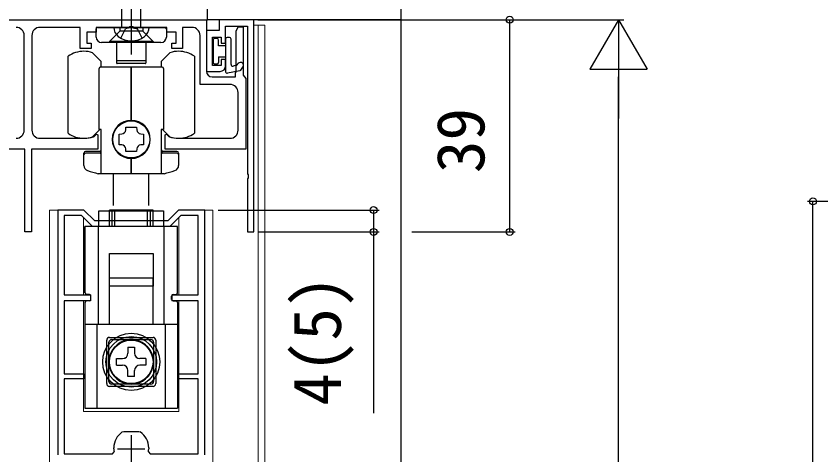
# Model space of a CAD drawing. Units: millimetres, scale not verified. Extents: x -525 to 525, y -783 to 779.
# Drawn here: x -322.7 to -174.8, y 368.6 to 449.3 of the extents above; entities that cross this region are included whole.
import ezdxf
from ezdxf.enums import TextEntityAlignment as Align

# ---------------------------------------------------------------- set-up
doc = ezdxf.new("R2010")
doc.units = ezdxf.units.MM
doc.header["$LTSCALE"] = 4
for name, color, linetype in [('0-2_YKK_11', 7, 'Continuous'), ('0-4_YKK_13', 4, 'Continuous'), ('0-6_YKK_D', 6, 'Continuous'), ('0-8_YSS_K', 3, 'Continuous')]:
    doc.layers.add(name, color=color, linetype=linetype)
doc.layers.add('0-3_YKK_12', color=2, linetype='Continuous', lineweight=18)
doc.styles.add('ＭＳ ゴシック', font='')
doc.styles.get('ＭＳ ゴシック').set_extended_font_data('MS Gothic')

msp = doc.modelspace()

# ---------------------------------------------------------------- linework, layer by layer
at = {"layer": '0-2_YKK_11'}
for p, q in [((-321.2, 428.3), (-321.2, 445.7)), ((-319.8, 445.7), (-319.8, 428.3)), ((-281.9, 428.3), (-281.9, 435.2)), ((-318.3, 426.8), (-310.15, 426.8)), ((-292.85, 426.8), (-283.4, 426.8)), ((-301.538, 372.201), (-301.538, 367.201)), ((-304.738, 369.701), (-304.738, 369.911)), ((-298.338, 369.911), (-298.338, 369.701)), ((-304.038, 369.701), (-299.038, 369.701))]:
    msp.add_line(p, q, dxfattribs=at)
for points in [[(-391.3, 448.6), (-287.7, 448.6), (-287.7, 439.1)], [(-279, 409.6), (-279, 448.6), (-285.4, 448.6), (-285.4, 446.6), (-287.7, 446.6), (-287.7, 439.1), (-285.2, 439.1)], [(-290.4, 447.2), (-292.1, 447.2), (-292.1, 443.3), (-294.1, 443.3), (-294.1, 444.3), (-293.3, 444.3), (-293.3, 446.3), (-295, 446.3), (-295, 447.2), (-301.042, 447.2), (-301.225, 447.32), (-301.775, 447.32), (-301.958, 447.2), (-308, 447.2), (-308, 446.3), (-309.7, 446.3), (-309.7, 444.3), (-308.9, 444.3), (-308.9, 443.3), (-310.9, 443.3), (-310.9, 447.2), (-318.3, 447.2)], [(-286.7, 438.1), (-282.4, 438.1), (-282.4, 438.8), (-282.29, 439.112), (-282.29, 439.487), (-282.29, 440.112), (-282.29, 440.487), (-282.29, 441.112), (-282.29, 441.487), (-282.29, 442.112), (-282.29, 442.487), (-282.29, 443.112), (-282.29, 443.487), (-282.29, 444.112), (-282.29, 444.487), (-282.29, 445.112), (-282.29, 445.487), (-282.29, 446.112), (-282.29, 446.487), (-281.9, 447.3), (-281, 447.3), (-281, 438.396), (-280.75, 438.1), (-280.5, 437.804), (-280.5, 424.8), (-295.3, 424.8), (-295.3, 427.434), (-295.053, 427.536), (-294.655, 427.138), (-294.535, 427.064)], [(-284.2, 440.1), (-284.2, 441.3), (-285, 441.3), (-285, 440.2), (-286.6, 440.2), (-286.6, 445.4), (-285, 445.4), (-285, 444.3), (-284.2, 444.3), (-284.2, 447.4), (-280.2, 447.4), (-280.2, 420.258), (-280.08, 420.075), (-280.08, 419.525), (-280.2, 419.342), (-280.2, 409.6), (-279, 409.6)], [(-283.4, 436.7), (-288.9, 436.7), (-288.9, 445.7)], [(-308.465, 427.064), (-308.345, 427.138), (-307.947, 427.536), (-307.7, 427.434), (-307.7, 424.8), (-319.9, 424.8), (-319.9, 409.6), (-321.1, 409.6), (-321.1, 424.8), (-333.3, 424.8), (-333.3, 427.434), (-333.053, 427.536), (-332.655, 427.138), (-332.535, 427.064)], [(-288.038, 368.601), (-288.038, 413.601), (-292.838, 413.601), (-294.838, 411.601), (-308.238, 411.601), (-310.238, 413.601), (-315.038, 413.601), (-315.038, 368.601)], [(-294.424, 410.601), (-308.653, 410.601), (-310.653, 412.601), (-313.838, 412.601), (-313.838, 398.001), (-309.038, 398.001), (-309.038, 396.901), (-313.838, 396.901), (-313.838, 383.501), (-310.238, 383.501), (-310.238, 382.601), (-313.838, 382.601), (-313.838, 368.801), (-304.987, 368.801), (-304.691, 369.152)], [(-298.386, 369.152), (-298.09, 368.801), (-289.238, 368.801), (-289.238, 382.601), (-292.838, 382.601), (-292.838, 383.501), (-289.238, 383.501), (-289.238, 396.901), (-294.038, 396.901), (-294.038, 398.001), (-289.238, 398.001), (-289.238, 412.601), (-292.424, 412.601), (-294.424, 410.601)], [(-303.191, 372.816), (-302.912, 372.901), (-301.538, 372.901), (-300.165, 372.901), (-299.886, 372.816)]]:
    msp.add_lwpolyline(points, dxfattribs=at)
for centre, radius, start, end in [((-322.7, 445.7), 1.5, 0.00001, 89.99999), ((-318.3, 445.7), 1.5, 90.00001, 179.99999), ((-290.4, 445.7), 1.5, 0.00001, 89.99999), ((-285.2, 440.1), 1, 270.00001, 359.99999), ((-286.7, 439.1), 1, 180.00001, 269.99999), ((-283.4, 435.2), 1.5, 0.00001, 89.99999), ((-322.7, 428.3), 1.5, 270.00001, 359.99999), ((-318.3, 428.3), 1.5, 180.00001, 269.99999), ((-283.4, 428.3), 1.5, 270.00001, 359.99999), ((-310.15, 432.3), 5.5, 270, 287.83761), ((-292.85, 432.3), 5.5, 252.16239, 270), ((-301.238, 369.911), 3.5, 123.90125, 180.00001), ((-301.838, 369.911), 3.5, 359.99999, 56.09875), ((-301.538, 369.701), 3.2, 179.99999, 189.8709), ((-301.538, 369.701), 3.2, 350.1291, 0.00001)]:
    msp.add_arc(centre, radius, start, end, dxfattribs=at)
at = {"layer": '0-3_YKK_12'}
for p, q in [((-279, 447.6), (-277.001, 447.6)), ((-278.241, 447.6), (-278.241, 299.6)), ((-277.001, 447.6), (-277.001, 299.6)), ((-316.538, 413.601), (-310.363, 413.601)), ((-316.538, 413.601), (-316.538, 324.832)), ((-292.788, 413.601), (-286.538, 413.601)), ((-286.538, 413.601), (-286.538, 299.6)), ((-310.29, 398.001), (-310.29, 411.858)), ((-310.288, 398.001), (-310.288, 412.101)), ((-310.288, 398.001), (-310.288, 411.858)), ((-292.79, 398.001), (-292.79, 411.859)), ((-292.788, 398.001), (-292.788, 412.101)), ((-292.788, 398.001), (-292.788, 411.859)), ((-310.29, 376.601), (-310.29, 396.901)), ((-310.288, 376.601), (-310.288, 396.901)), ((-310.288, 376.601), (-310.288, 396.901)), ((-292.79, 376.601), (-292.79, 396.901)), ((-292.788, 376.601), (-292.788, 396.901)), ((-292.788, 376.601), (-292.788, 396.901)), ((-310.288, 376.601), (-292.788, 376.601)), ((-310.288, 376.601), (-292.788, 376.601))]:
    msp.add_line(p, q, dxfattribs=at)
at = {"layer": '0-4_YKK_13'}
for p, q in [((-301.5, 442.2), (-301.5, 489.7)), ((-303.25, 447.2), (-303.25, 482.975)), ((-299.75, 447.2), (-299.75, 482.975)), ((-307.988, 445.4), (-307.988, 446.9)), ((-307.688, 447.2), (-295.388, 447.2)), ((-298.25, 447.2), (-304.75, 447.2)), ((-303.638, 447.2), (-303.638, 446.5)), ((-303.45, 445.208), (-302.592, 446.928)), ((-301.5, 447.2), (-302.592, 446.928)), ((-301.5, 447.2), (-300.408, 446.928)), ((-299.55, 445.208), (-300.408, 446.928)), ((-299.438, 447.2), (-299.438, 446.5)), ((-295.088, 446.9), (-295.088, 445.4)), ((-305.538, 444.6), (-303.638, 446.5)), ((-285.8, 445.15), (-286.2, 445.15)), ((-283.5, 445.35), (-283.9, 445.35)), ((-296.088, 444.4), (-306.988, 444.4)), ((-305.538, 444.6), (-305.538, 444.4)), ((-297.538, 444.6), (-305.538, 444.6)), ((-304.238, 444.4), (-304.238, 441.15)), ((-298.838, 444.4), (-298.838, 441.15)), ((-297.538, 444.6), (-297.538, 444.4)), ((-286.5, 444.85), (-286.5, 440.75)), ((-284.2, 445.05), (-284.2, 439.05)), ((-283.2, 440.385), (-283.2, 445.05)), ((-313.138, 427.727), (-313.138, 441.873)), ((-304.238, 441.15), (-304.238, 440.65)), ((-298.938, 441.05), (-304.138, 441.05)), ((-298.838, 441.15), (-298.838, 440.65)), ((-289.938, 441.873), (-289.938, 427.727)), ((-285.5, 441.8), (-284.2, 441.8)), ((-285.5, 441.8), (-285.5, 440.75)), ((-307.438, 428.4), (-307.438, 439.65)), ((-298.938, 440.55), (-304.138, 440.55)), ((-295.638, 439.65), (-295.638, 428.4)), ((-285.8, 440.45), (-286.2, 440.45)), ((-282.222, 440.222), (-282.838, 440.092)), ((-282.049, 440.329), (-281.881, 440.541)), ((-281.433, 439.335), (-281.019, 439.859)), ((-281.606, 439.228), (-283.838, 438.756)), ((-308.638, 427.063), (-307.301, 428.4)), ((-307.038, 428.4), (-307.438, 428.4)), ((-307.038, 420.3), (-307.038, 428.4)), ((-303.788, 427.57), (-303.284, 427.608)), ((-303.788, 425.63), (-303.788, 427.57)), ((-302.547, 428.346), (-302.508, 428.85)), ((-302.508, 428.85), (-300.568, 428.85)), ((-300.568, 428.85), (-300.53, 428.346)), ((-299.793, 427.608), (-299.288, 427.57)), ((-299.288, 427.57), (-299.288, 425.63)), ((-296.038, 428.4), (-296.038, 420.3)), ((-295.638, 428.4), (-296.038, 428.4)), ((-295.776, 428.4), (-294.438, 427.063)), ((-303.284, 425.592), (-303.788, 425.63)), ((-302.508, 424.35), (-302.547, 424.855)), ((-300.53, 424.855), (-300.568, 424.35)), ((-299.288, 425.63), (-299.793, 425.592)), ((-310.238, 421.819), (-310.238, 424.1)), ((-307.338, 424.4), (-309.938, 424.4)), ((-307.338, 424.1), (-309.938, 424.1)), ((-300.568, 424.35), (-302.508, 424.35)), ((-301.538, 420.3), (-301.538, 423.1)), ((-301.538, 423.1), (-301.538, 420.3)), ((-293.138, 424.4), (-295.738, 424.4)), ((-293.138, 424.1), (-295.738, 424.1)), ((-292.838, 424.1), (-292.838, 421.819)), ((-301.538, 420.3), (-307.616, 420.3)), ((-304.788, 414.466), (-304.788, 420.3)), ((-295.461, 420.3), (-301.538, 420.3)), ((-298.288, 414.466), (-298.288, 420.3)), ((-307.488, 410.6), (-307.488, 413.466)), ((-307.488, 410.6), (-307.488, 413.466)), ((-305.541, 410.601), (-305.541, 413.601)), ((-297.541, 413.601), (-305.541, 413.601)), ((-305.539, 410.601), (-305.539, 413.601)), ((-297.539, 413.601), (-305.539, 413.601)), ((-305.539, 410.601), (-305.539, 413.601)), ((-297.539, 413.601), (-305.539, 413.601)), ((-304.538, 410.6), (-304.538, 413.6)), ((-304.538, 410.6), (-304.538, 413.6)), ((-297.541, 410.601), (-297.541, 413.601)), ((-297.539, 410.601), (-297.539, 413.601)), ((-297.539, 410.601), (-297.539, 413.601)), ((-310.041, 398.401), (-310.041, 410.601)), ((-293.041, 410.601), (-310.041, 410.601)), ((-310.039, 398.401), (-310.039, 410.601)), ((-293.039, 410.601), (-310.039, 410.601)), ((-310.039, 398.401), (-310.039, 410.601)), ((-293.039, 410.601), (-310.039, 410.601)), ((-310.038, 398.4), (-310.038, 410.6)), ((-310.038, 398.4), (-310.038, 410.6)), ((-307.541, 392.601), (-307.541, 410.601)), ((-307.541, 408.601), (-307.541, 410.601)), ((-307.539, 392.601), (-307.539, 410.601)), ((-307.539, 408.601), (-307.539, 410.601)), ((-307.539, 392.601), (-307.539, 410.601)), ((-307.539, 408.601), (-307.539, 410.601)), ((-307.538, 392.6), (-307.538, 410.6)), ((-307.538, 392.6), (-307.538, 410.6)), ((-295.541, 410.601), (-295.541, 392.601)), ((-295.539, 410.601), (-295.539, 392.601)), ((-295.539, 410.601), (-295.539, 392.601)), ((-295.538, 410.6), (-295.538, 392.6)), ((-295.538, 410.6), (-295.538, 392.6)), ((-293.041, 398.401), (-293.041, 410.601)), ((-293.039, 398.401), (-293.039, 410.601)), ((-293.039, 398.401), (-293.039, 410.601)), ((-293.038, 398.4), (-293.038, 410.6)), ((-293.038, 398.4), (-293.038, 410.6)), ((-305.541, 405.601), (-297.541, 405.601)), ((-305.541, 399.601), (-305.541, 405.601)), ((-305.539, 405.601), (-297.539, 405.601)), ((-305.539, 399.601), (-305.539, 405.601)), ((-305.539, 405.601), (-297.539, 405.601)), ((-305.539, 399.601), (-305.539, 405.601)), ((-297.541, 405.601), (-297.541, 399.601)), ((-297.539, 405.601), (-297.539, 399.601)), ((-297.539, 405.601), (-297.539, 399.601)), ((-297.539, 401.101), (-305.539, 401.101)), ((-305.539, 392.651), (-305.539, 401.101)), ((-297.538, 401.1), (-305.538, 401.1)), ((-305.538, 392.65), (-305.538, 401.1)), ((-297.538, 401.1), (-305.538, 401.1)), ((-305.538, 392.65), (-305.538, 401.1)), ((-297.539, 392.651), (-297.539, 401.101)), ((-297.538, 392.65), (-297.538, 401.1)), ((-297.538, 392.65), (-297.538, 401.1)), ((-304.541, 399.601), (-305.541, 399.601)), ((-304.539, 399.601), (-305.539, 399.601)), ((-304.539, 399.601), (-305.539, 399.601)), ((-298.541, 399.601), (-304.541, 399.601)), ((-298.539, 399.601), (-304.539, 399.601)), ((-298.539, 399.601), (-304.539, 399.601)), ((-297.541, 399.601), (-298.541, 399.601)), ((-297.539, 399.601), (-298.539, 399.601)), ((-297.539, 399.601), (-298.539, 399.601)), ((-309.238, 398.1), (-309.738, 398.1)), ((-309.238, 398.1), (-309.738, 398.1)), ((-293.838, 398.1), (-293.338, 398.1)), ((-293.838, 398.1), (-293.338, 398.1)), ((-310.041, 396.601), (-310.041, 377.201)), ((-310.039, 396.601), (-310.039, 377.201)), ((-310.039, 396.601), (-310.039, 377.201)), ((-309.241, 396.901), (-309.741, 396.901)), ((-309.239, 396.901), (-309.739, 396.901)), ((-309.239, 396.901), (-309.739, 396.901)), ((-308.941, 397.201), (-308.941, 397.801)), ((-308.939, 397.201), (-308.939, 397.801)), ((-308.939, 397.201), (-308.939, 397.801)), ((-308.938, 397.2), (-308.938, 397.8)), ((-308.938, 397.2), (-308.938, 397.8)), ((-294.141, 397.201), (-294.141, 397.801)), ((-294.139, 397.201), (-294.139, 397.801)), ((-294.139, 397.201), (-294.139, 397.801)), ((-294.138, 397.2), (-294.138, 397.8)), ((-294.138, 397.2), (-294.138, 397.8)), ((-293.841, 396.901), (-293.341, 396.901)), ((-293.839, 396.901), (-293.339, 396.901)), ((-293.839, 396.901), (-293.339, 396.901)), ((-293.041, 396.601), (-293.041, 377.201)), ((-293.039, 396.601), (-293.039, 377.201)), ((-293.039, 396.601), (-293.039, 377.201)), ((-302.891, 392.601), (-310.041, 392.601)), ((-302.889, 392.601), (-310.039, 392.601)), ((-302.889, 392.601), (-310.039, 392.601)), ((-293.038, 392.6), (-310.038, 392.6)), ((-293.038, 392.6), (-310.038, 392.6)), ((-307.791, 377.201), (-307.791, 392.601)), ((-307.789, 377.201), (-307.789, 392.601)), ((-307.789, 377.201), (-307.789, 392.601)), ((-307.788, 377.2), (-307.788, 392.6)), ((-307.788, 377.2), (-307.788, 392.6)), ((-302.891, 392.572), (-302.891, 392.601)), ((-300.191, 392.601), (-302.891, 392.601)), ((-302.889, 392.572), (-302.889, 392.601)), ((-300.189, 392.601), (-302.889, 392.601)), ((-302.889, 392.572), (-302.889, 392.601)), ((-300.189, 392.601), (-302.889, 392.601)), ((-300.191, 392.572), (-300.191, 392.601)), ((-293.041, 392.601), (-300.191, 392.601)), ((-300.189, 392.572), (-300.189, 392.601)), ((-293.039, 392.601), (-300.189, 392.601)), ((-300.189, 392.572), (-300.189, 392.601)), ((-293.039, 392.601), (-300.189, 392.601)), ((-295.291, 392.601), (-295.291, 377.201)), ((-295.289, 392.601), (-295.289, 377.201)), ((-295.289, 392.601), (-295.289, 377.201)), ((-295.288, 392.6), (-295.288, 377.2)), ((-295.288, 392.6), (-295.288, 377.2)), ((-306.038, 381.7), (-306.038, 389.7)), ((-306.038, 381.7), (-306.038, 389.7)), ((-305.641, 382.101), (-305.641, 389.301)), ((-305.639, 382.101), (-305.639, 389.301)), ((-305.639, 382.101), (-305.639, 389.301)), ((-305.538, 390.2), (-297.538, 390.2)), ((-305.538, 390.2), (-297.538, 390.2)), ((-305.141, 389.801), (-297.941, 389.801)), ((-305.139, 389.801), (-297.939, 389.801)), ((-305.139, 389.801), (-297.939, 389.801)), ((-297.441, 389.301), (-297.441, 382.101)), ((-297.439, 389.301), (-297.439, 382.101)), ((-297.439, 389.301), (-297.439, 382.101)), ((-297.038, 389.7), (-297.038, 381.7)), ((-297.038, 389.7), (-297.038, 381.7)), ((-302.141, 388.401), (-302.141, 387.301)), ((-302.141, 388.401), (-300.941, 388.401)), ((-302.139, 388.401), (-302.139, 387.301)), ((-302.139, 388.401), (-300.939, 388.401)), ((-302.138, 388.4), (-302.138, 387.3)), ((-302.138, 388.4), (-300.938, 388.4)), ((-302.138, 388.4), (-302.138, 387.3)), ((-302.138, 388.4), (-300.938, 388.4)), ((-300.941, 388.401), (-300.941, 387.301)), ((-300.939, 388.401), (-300.939, 387.301)), ((-300.938, 388.4), (-300.938, 387.3)), ((-300.938, 388.4), (-300.938, 387.3)), ((-304.238, 386.3), (-303.138, 386.3)), ((-304.238, 385.1), (-304.238, 386.3)), ((-304.238, 386.3), (-303.138, 386.3)), ((-304.238, 385.1), (-304.238, 386.3)), ((-298.841, 386.301), (-299.941, 386.301)), ((-298.839, 386.301), (-299.939, 386.301)), ((-298.838, 386.3), (-299.938, 386.3)), ((-298.838, 386.3), (-299.938, 386.3)), ((-298.841, 386.301), (-298.841, 385.101)), ((-298.839, 386.301), (-298.839, 385.101)), ((-298.838, 386.3), (-298.838, 385.1)), ((-298.838, 386.3), (-298.838, 385.1)), ((-304.241, 385.101), (-303.141, 385.101)), ((-304.239, 385.101), (-303.139, 385.101)), ((-304.238, 385.1), (-303.138, 385.1)), ((-304.238, 385.1), (-303.138, 385.1)), ((-298.841, 385.101), (-299.941, 385.101)), ((-298.839, 385.101), (-299.939, 385.101)), ((-298.838, 385.1), (-299.938, 385.1)), ((-298.838, 385.1), (-299.938, 385.1)), ((-302.141, 383.001), (-302.141, 384.101)), ((-302.139, 383.001), (-302.139, 384.101)), ((-302.138, 383), (-302.138, 384.1)), ((-302.138, 383), (-302.138, 384.1)), ((-300.941, 383.001), (-300.941, 384.101)), ((-300.939, 383.001), (-300.939, 384.101)), ((-300.938, 383), (-300.938, 384.1)), ((-300.938, 383), (-300.938, 384.1)), ((-297.941, 381.601), (-305.141, 381.601)), ((-297.939, 381.601), (-305.139, 381.601)), ((-297.939, 381.601), (-305.139, 381.601)), ((-300.941, 383.001), (-302.141, 383.001)), ((-300.939, 383.001), (-302.139, 383.001)), ((-300.938, 383), (-302.138, 383)), ((-300.938, 383), (-302.138, 383)), ((-297.538, 381.2), (-305.538, 381.2)), ((-297.538, 381.2), (-305.538, 381.2)), ((-310.041, 377.201), (-293.041, 377.201)), ((-310.039, 377.201), (-293.039, 377.201)), ((-310.039, 377.201), (-293.039, 377.201))]:
    msp.add_line(p, q, dxfattribs=at)
for points in [[(-297.538, 444.6), (-299.438, 446.5), (-303.638, 446.5)], [(-284.2, 443.8), (-285.5, 443.8), (-285.5, 444.85)], [(-307.038, 439.85), (-307.038, 440.937), (-308.638, 442.537)], [(-294.438, 442.537), (-296.038, 440.937), (-296.038, 439.85)], [(-301.538, 430.1), (-301.538, 439.85), (-307.238, 439.85)], [(-295.838, 439.85), (-301.538, 439.85), (-301.538, 430.1)], [(-307.488, 413.466), (-295.588, 413.466), (-295.588, 410.6)], [(-307.488, 413.466), (-295.588, 413.466), (-295.588, 410.6)], [(-305.039, 410.601), (-305.039, 413.601), (-298.039, 413.601), (-298.039, 410.601)], [(-298.538, 410.6), (-298.538, 413.6), (-304.538, 413.6)], [(-298.538, 410.6), (-298.538, 413.6), (-304.538, 413.6)], [(-304.241, 385.101), (-304.241, 386.301), (-303.141, 386.301)], [(-304.239, 385.101), (-304.239, 386.301), (-303.139, 386.301)]]:
    msp.add_lwpolyline(points, dxfattribs=at)
for centre, radius in [((-301.538, 426.6), 3.4), ((-301.541, 385.701), 5.25), ((-301.539, 385.701), 5.25), ((-301.539, 385.701), 5.25), ((-301.541, 385.701), 4.646), ((-301.539, 385.701), 4.646), ((-301.539, 385.701), 4.646), ((-301.538, 385.7), 4.05), ((-301.538, 385.7), 4.05), ((-301.541, 385.701), 4), ((-301.539, 385.701), 4), ((-301.538, 385.7), 4), ((-301.538, 385.7), 4)]:
    msp.add_circle(centre, radius, dxfattribs=at)
for centre, radius, start, end in [((-307.688, 446.9), 0.3, 90, 180), ((-302.65, 447.188), 2.1, 179.66112, 232.75083), ((-300.35, 447.188), 2.1, 307.24917, 0.33888), ((-295.388, 446.9), 0.3, 0, 90), ((-306.988, 445.4), 1, 180, 270), ((-301.5, 448.7), 4, 232.75083, 307.24917), ((-296.088, 445.4), 1, 270, 0), ((-286.2, 444.85), 0.3, 90, 180), ((-285.8, 444.85), 0.3, 0, 90), ((-283.9, 445.05), 0.3, 90, 180), ((-283.5, 445.05), 0.3, 0, 90), ((-310.238, 437.8), 5, 90, 125.45054), ((-310.238, 437.8), 5, 71.33708, 90), ((-292.838, 437.8), 5, 90, 108.66292), ((-292.838, 437.8), 5, 54.54946, 90), ((-304.138, 441.15), 0.1, 180, 270), ((-298.938, 441.15), 0.1, 270, 360), ((-286.2, 440.75), 0.3, 180, 270), ((-285.8, 440.75), 0.3, 270, 0), ((-281.45, 440.2), 0.55, 321.66688, 141.66688), ((-307.238, 439.65), 0.2, 90, 180), ((-304.138, 440.65), 0.1, 180, 270), ((-298.938, 440.65), 0.1, 270, 0), ((-295.838, 439.65), 0.2, 0, 90), ((-282.9, 440.385), 0.3, 180, 281.91946), ((-282.284, 440.515), 0.3, 281.91946, 321.66688), ((-281.668, 439.521), 0.3, 281.91946, 321.66688), ((-283.9, 439.05), 0.3, 180, 281.91946), ((-301.538, 426.6), 3.5, 90, 270), ((-301.538, 426.6), 3.5, 270, 90), ((-310.238, 431.8), 5, 234.54946, 270), ((-303.344, 428.406), 0.8, 274.33284, 355.66716), ((-299.733, 428.406), 0.8, 184.33284, 265.66716), ((-292.838, 431.8), 5, 270, 305.45054), ((-310.238, 431.8), 5, 270, 288.66292), ((-292.838, 431.8), 5, 251.33708, 270), ((-307.338, 424.7), 0.3, 270, 0), ((-303.344, 424.794), 0.8, 4.33284, 85.66716), ((-299.733, 424.794), 0.8, 94.33284, 175.66716), ((-295.738, 424.7), 0.3, 180, 270), ((-309.938, 424.1), 0.3, 90, 180), ((-309.938, 423.8), 0.3, 90, 180), ((-307.338, 424.4), 0.3, 270, 0), ((-295.738, 424.4), 0.3, 180, 270), ((-293.138, 424.1), 0.3, 0, 90), ((-293.138, 423.8), 0.3, 0, 90), ((-309.238, 421.819), 1, 180, 251.28667), ((-293.838, 421.819), 1, 288.71333, 0), ((-301.538, 444.55), 25, 251.28667, 255.93013), ((-301.538, 444.55), 25, 284.06987, 288.71333), ((-309.738, 398.4), 0.3, 180, 270), ((-309.738, 398.4), 0.3, 180, 270), ((-309.238, 397.8), 0.3, 0, 90), ((-309.238, 397.8), 0.3, 0, 90), ((-293.838, 397.8), 0.3, 90, 180), ((-293.838, 397.8), 0.3, 90, 180), ((-293.338, 398.4), 0.3, 270, 0), ((-293.338, 398.4), 0.3, 270, 0), ((-309.741, 396.601), 0.3, 90, 180), ((-309.739, 396.601), 0.3, 90, 180), ((-309.739, 396.601), 0.3, 90, 180), ((-309.241, 397.201), 0.3, 270, 0), ((-309.239, 397.201), 0.3, 270, 0), ((-309.239, 397.201), 0.3, 270, 0), ((-293.841, 397.201), 0.3, 180, 270), ((-293.839, 397.201), 0.3, 180, 270), ((-293.839, 397.201), 0.3, 180, 270), ((-293.341, 396.601), 0.3, 0, 90), ((-293.339, 396.601), 0.3, 0, 90), ((-293.339, 396.601), 0.3, 0, 90), ((-305.538, 389.7), 0.5, 90, 180), ((-305.538, 389.7), 0.5, 90, 180), ((-305.141, 389.301), 0.5, 90, 180), ((-301.541, 385.701), 4.1, 109.22437, 70.77563), ((-305.139, 389.301), 0.5, 90, 180), ((-305.139, 389.301), 0.5, 90, 180), ((-301.539, 385.701), 4.1, 109.22437, 70.77563), ((-301.539, 385.701), 4.1, 109.22437, 70.77563), ((-301.541, 385.701), 4.1, 70.77563, 109.22437), ((-301.539, 385.701), 4.1, 70.77563, 109.22437), ((-301.539, 385.701), 4.1, 70.77563, 109.22437), ((-297.941, 389.301), 0.5, 0, 90), ((-297.939, 389.301), 0.5, 0, 90), ((-297.939, 389.301), 0.5, 0, 90), ((-297.538, 389.7), 0.5, 0, 90), ((-297.538, 389.7), 0.5, 0, 90), ((-303.141, 387.301), 1, 270, 0), ((-303.139, 387.301), 1, 270, 0), ((-303.138, 387.3), 1, 270, 0), ((-303.138, 387.3), 1, 270, 0), ((-299.941, 387.301), 1, 180, 270), ((-299.939, 387.301), 1, 180, 270), ((-299.938, 387.3), 1, 180, 270), ((-299.938, 387.3), 1, 180, 270), ((-303.141, 384.101), 1, 0, 90), ((-303.139, 384.101), 1, 0, 90), ((-303.138, 384.1), 1, 0, 90), ((-303.138, 384.1), 1, 0, 90), ((-299.941, 384.101), 1, 90, 180), ((-299.939, 384.101), 1, 90, 180), ((-299.938, 384.1), 1, 90, 180), ((-299.938, 384.1), 1, 90, 180), ((-305.538, 381.7), 0.5, 180, 270), ((-305.538, 381.7), 0.5, 180, 270), ((-305.141, 382.101), 0.5, 180, 270), ((-305.139, 382.101), 0.5, 180, 270), ((-305.139, 382.101), 0.5, 180, 270), ((-297.941, 382.101), 0.5, 270, 0), ((-297.939, 382.101), 0.5, 270, 0), ((-297.939, 382.101), 0.5, 270, 0), ((-297.538, 381.7), 0.5, 270, 360), ((-297.538, 381.7), 0.5, 270, 360)]:
    msp.add_arc(centre, radius, start, end, dxfattribs=at)
at = {"layer": '0-6_YKK_D'}
for p, q in [((-278.3, 448.6), (-211, 448.6)), ((-278.3, 448.6), (-231, 448.6)), ((-232, 409.6), (-232, 448.6)), ((-212, 448.6), (-217.25, 439.507)), ((-212, 448.6), (-206.75, 439.507)), ((-212, 448.6), (-212, 430.413)), ((-217.25, 439.507), (-206.75, 439.507)), ((-212, 158.1), (-212, 438.1)), ((-97.279, 415.2), (-177.279, 415.2)), ((-176.279, 207.2), (-176.279, 415.2)), ((-285.538, 413.601), (-256.001, 413.601)), ((-278.3, 409.6), (-256.001, 409.6)), ((-250, 409.6), (-231, 409.6))]:
    msp.add_line(p, q, dxfattribs=at)
msp.add_lwpolyline([(-257.001, 413.601), (-257.001, 409.6), (-257.001, 376.255)], dxfattribs=at)
for centre in [(-232, 448.6), (-176.279, 415.2), (-257.001, 413.601), (-257.001, 409.6), (-232, 409.6)]:
    msp.add_circle(centre, 0.637, dxfattribs=at)
at = {"layer": '0-8_YSS_K'}
for p, q in [((-252, 501.1), (-252, 448.6)), ((-287.5, 448.6), (-287.5, 461.1)), ((-391.5, 448.6), (-287.5, 448.6)), ((-252, 448.6), (-287.5, 448.6)), ((-252, 448.6), (-252, 299.6))]:
    msp.add_line(p, q, dxfattribs=at)

# ---------------------------------------------------------------- texts
at = {"layer": '0-6_YKK_D', "style": 'ＭＳ ゴシック'}
for s, p in [('39', (-234, 420.407)), ('4(5)', (-260.365, 377.641))]:
    msp.add_text(s, height=8.798, rotation=90, dxfattribs=at).set_placement(p, align=Align.BOTTOM_LEFT)

doc.saveas('drawing.dxf')
